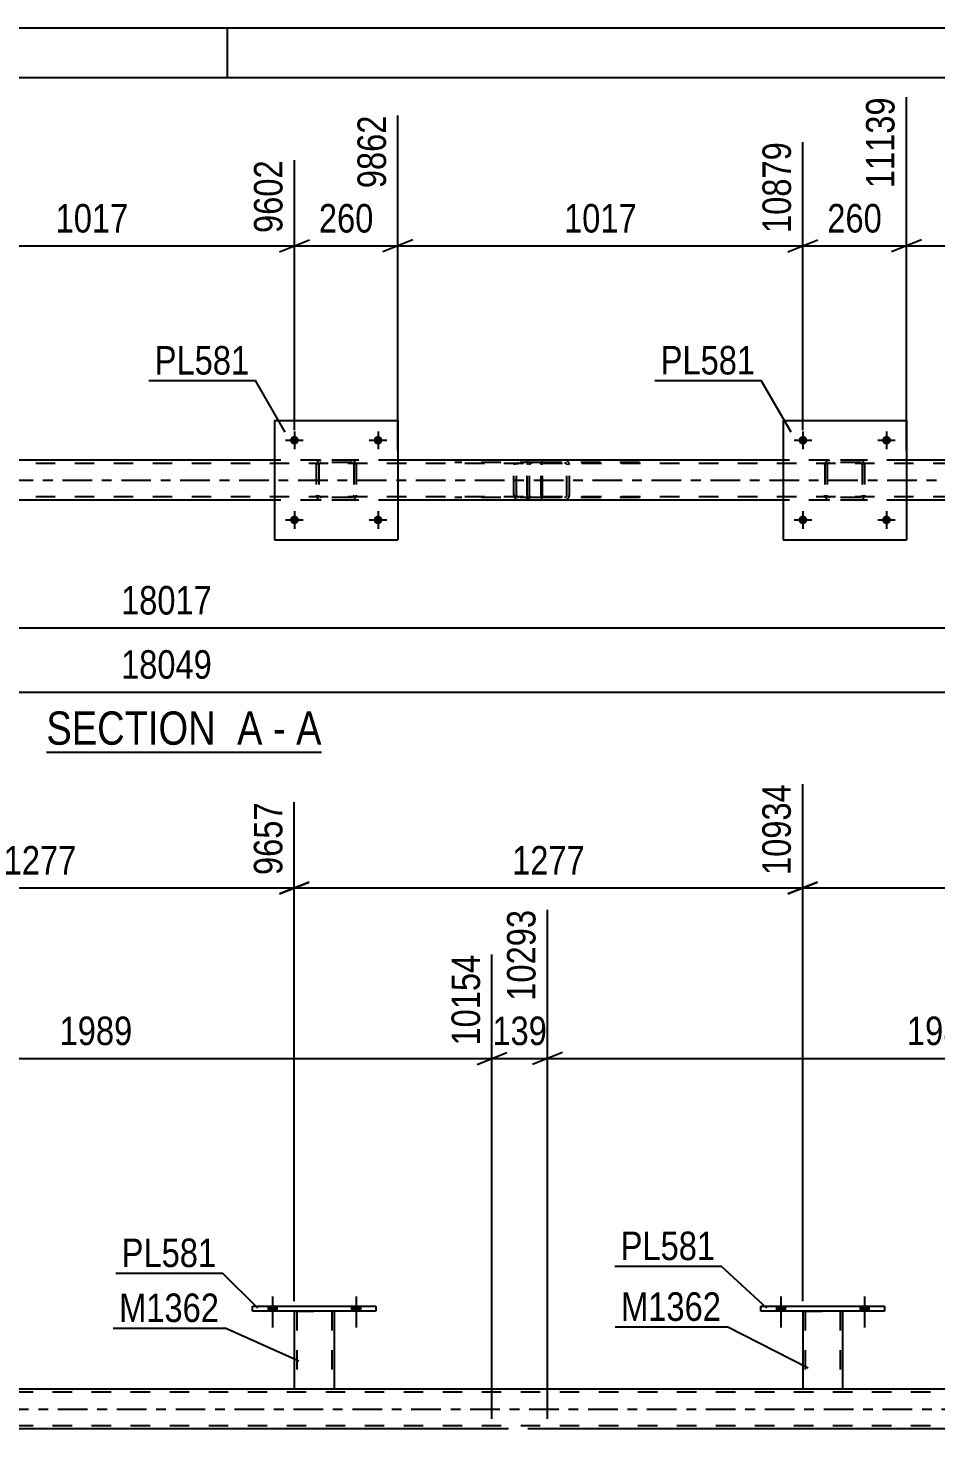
# Model space of a CAD drawing. Header units: millimetres. Extents: x 0 to 841, y 0 to 594.
# Drawn here: x 401 to 492.2, y 453.3 to 594 of the extents above; entities that cross this region are included whole.
import ezdxf

# ---------------------------------------------------------------- set-up
doc = ezdxf.new("R2010")
doc.units = ezdxf.units.MM
doc.linetypes.add('DXK_LINE_DOT2', pattern=[3.9198, 1.9599, -1.9599])
doc.linetypes.add('DXK_LINE_DOT3', pattern=[5.9187, 2.979, -0.9799, 0.9799, -0.9799])
doc.styles.add('Arial Narrow', font='ARIALN.TTF', dxfattribs={"height": 0.2})

# ---------------------------------------------------------------- blocks, each defined once
blk = doc.blocks.new('Unknown-247343380-1135 - 18088')
at = {"color": 5, "linetype": 'Continuous'}
for p, q in [((841, 594), (0, 594)), ((421, 589), (421, 594)), ((836, 589), (5, 589))]:
    blk.add_line(p, q, dxfattribs=at)
blk = doc.blocks.new('Unknown-247343380-11 - 4602')
at = {"color": 6, "linetype": 'Continuous'}
blk.add_line((402.81, 521.26), (430.46, 521.26), dxfattribs=at)
at = {"color": 0, "linetype": 'Continuous'}
for points in [[(420.92, 522.01), (420.92, 525.51), (402.81, 525.51), (402.81, 522.01)], [(424.53, 522.01), (424.53, 525.51), (421.97, 525.51), (421.97, 522.01)], [(426.85, 522.01), (426.85, 525.51), (425.58, 525.51), (425.58, 522.01)], [(430.46, 522.01), (430.46, 525.51), (427.9, 525.51), (427.9, 522.01)]]:
    blk.add_wipeout(points, dxfattribs=at)
at = {"color": 7, "linetype": 'Continuous', "style": 'Arial Narrow'}
for s, p in [('SECTION ', (402.81, 522.01)), ('A', (421.97, 522.01)), ('A', (427.9, 522.01)), ('-', (425.58, 522.01))]:
    blk.add_text(s, height=3.34, dxfattribs=at).set_placement(p)
blk = doc.blocks.new('Part-247343380-4627 - 4602')
at = {"color": 7, "linetype": 'DXK_LINE_DOT2'}
for p, q in [((452.38, 550.59), (443.84, 550.59)), ((452.38, 550.35), (443.84, 550.35)), ((449.82, 550.24), (449.79, 550.11)), ((449.83, 550.29), (449.82, 550.24)), ((450.06, 550.2), (450.12, 550.28)), ((450.29, 550.59), (450.1, 550.55)), ((450.12, 550.28), (450.2, 550.33)), ((450.2, 550.33), (450.29, 550.35)), ((451.11, 550.59), (451.11, 550.35)), ((452.49, 550.55), (452.38, 550.59)), ((452.38, 550.35), (452.44, 550.33)), ((452.44, 550.33), (452.48, 550.28)), ((452.48, 550.28), (452.51, 550.2)), ((452.58, 550.45), (452.49, 550.55)), ((452.63, 550.29), (452.58, 550.45)), ((452.65, 550.11), (452.63, 550.29)), ((449.79, 547.07), (449.79, 550.11)), ((450.04, 550.11), (450.06, 550.2)), ((450.04, 547.07), (450.04, 550.11)), ((452.51, 550.2), (452.52, 550.11)), ((452.52, 547.07), (452.52, 550.11)), ((452.65, 547.07), (452.65, 550.11)), ((452.38, 546.83), (443.84, 546.83)), ((452.38, 546.59), (443.84, 546.59)), ((449.79, 547.07), (449.81, 546.98)), ((449.81, 546.98), (449.83, 546.88)), ((450.06, 547), (450.04, 547.07)), ((450.06, 546.98), (450.06, 547)), ((450.12, 546.9), (450.06, 546.98)), ((450.1, 546.62), (450.29, 546.59)), ((450.2, 546.85), (450.12, 546.9)), ((450.29, 546.83), (450.2, 546.85)), ((451.11, 546.59), (451.11, 546.83)), ((452.44, 546.85), (452.38, 546.83)), ((452.38, 546.59), (452.49, 546.62)), ((452.48, 546.9), (452.44, 546.85)), ((452.51, 546.98), (452.48, 546.9)), ((452.49, 546.62), (452.58, 546.73)), ((452.52, 547.07), (452.51, 546.98)), ((452.58, 546.73), (452.63, 546.88)), ((452.63, 546.88), (452.65, 547.07))]:
    blk.add_line(p, q, dxfattribs=at)
blk.add_arc((450.28, 547.08), 0.492, 203.8494, 248.8059, dxfattribs=at)
blk = doc.blocks.new('Part-247343380-4740 - 4602')
at = {"color": 7, "linetype": 'DXK_LINE_DOT2'}
for p, q in [((764.32, 550.27), (102.57, 550.27)), ((438.13, 550.59), (425.73, 550.59)), ((489.22, 550.59), (476.82, 550.59)), ((764.32, 546.91), (102.57, 546.91)), ((438.13, 546.59), (425.73, 546.59)), ((489.22, 546.59), (476.82, 546.59))]:
    blk.add_line(p, q, dxfattribs=at)
at = {"color": 2, "linetype": 'Continuous'}
for p, q in [((425.73, 550.59), (387.05, 550.59)), ((476.82, 550.59), (438.13, 550.59)), ((527.9, 550.59), (489.22, 550.59)), ((425.73, 546.59), (387.05, 546.59)), ((476.82, 546.59), (438.13, 546.59)), ((527.9, 546.59), (489.22, 546.59))]:
    blk.add_line(p, q, dxfattribs=at)
at = {"color": 7, "linetype": 'DXK_LINE_DOT3'}
blk.add_line((102.57, 548.59), (764.32, 548.59), dxfattribs=at)
blk = doc.blocks.new('Part-247343380-4630 - 4602')
at = {"color": 7, "linetype": 'DXK_LINE_DOT2'}
for p, q in [((451.14, 550.24), (451.11, 550.11)), ((451.15, 550.29), (451.14, 550.24)), ((451.38, 550.2), (451.44, 550.28)), ((451.62, 550.59), (451.42, 550.55)), ((451.44, 550.28), (451.52, 550.33)), ((451.52, 550.33), (451.62, 550.35)), ((462.39, 550.59), (451.62, 550.59)), ((462.39, 550.35), (451.62, 550.35)), ((455.05, 550.55), (454.85, 550.59)), ((454.85, 550.35), (454.95, 550.33)), ((454.95, 550.33), (455.03, 550.28)), ((455.03, 550.28), (455.09, 550.2)), ((455.34, 550.24), (455.33, 550.29)), ((455.36, 550.11), (455.34, 550.24)), ((451.11, 547.07), (451.11, 550.11)), ((451.36, 550.11), (451.38, 550.2)), ((451.36, 547.07), (451.36, 550.11)), ((455.09, 550.2), (455.11, 550.11)), ((455.11, 547.07), (455.11, 550.11)), ((455.36, 547.07), (455.36, 550.11)), ((451.11, 547.07), (451.13, 546.98)), ((451.13, 546.98), (451.15, 546.88)), ((451.38, 547), (451.36, 547.07)), ((451.38, 546.98), (451.38, 547)), ((451.44, 546.9), (451.38, 546.98)), ((451.42, 546.62), (451.62, 546.59)), ((451.52, 546.85), (451.44, 546.9)), ((451.62, 546.83), (451.52, 546.85)), ((462.39, 546.83), (451.62, 546.83)), ((462.39, 546.59), (451.62, 546.59)), ((454.95, 546.85), (454.85, 546.83)), ((454.85, 546.59), (455.05, 546.62)), ((455.03, 546.9), (454.95, 546.85)), ((455.09, 546.98), (455.03, 546.9)), ((455.09, 546.98), (455.1, 547)), ((455.1, 547), (455.11, 547.07)), ((455.33, 546.88), (455.35, 546.98)), ((455.35, 546.98), (455.36, 547.07))]:
    blk.add_line(p, q, dxfattribs=at)
for centre, start, end in [((454.87, 550.09), 24.32, 69.2417), ((451.6, 547.09), 204.32, 249.2417), ((454.87, 547.09), 290.7583, 335.68)]:
    blk.add_arc(centre, 0.496, start, end, dxfattribs=at)
blk = doc.blocks.new('Part-247343380-18735 - 4602')
at = {"color": 2, "linetype": 'Continuous'}
for p, q in [((476.82, 554.59), (476.82, 542.59)), ((476.82, 554.59), (489.22, 554.59)), ((489.22, 554.59), (489.22, 542.59)), ((476.82, 542.59), (489.22, 542.59))]:
    blk.add_line(p, q, dxfattribs=at)
blk = doc.blocks.new('Bolt-247343380-18763 - 4602')
at = {"linetype": 'Continuous'}
for points in [[(479.26, 544.59, -1), (478.38, 544.59, -1)], [(487.66, 544.59, -1), (486.78, 544.59, -1)]]:
    blk.add_hatch(color=1, dxfattribs=at).paths.add_polyline_path(points)
at = {"color": 1, "linetype": 'Continuous'}
for p, q in [((478.82, 545.47), (478.82, 543.71)), ((487.22, 545.47), (487.22, 543.71)), ((477.94, 544.59), (479.7, 544.59)), ((486.34, 544.59), (488.1, 544.59))]:
    blk.add_line(p, q, dxfattribs=at)
blk = doc.blocks.new('Part-247343380-18732 - 4602')
at = {"color": 7, "linetype": 'DXK_LINE_DOT2'}
for p, q in [((429.93, 550.11), (429.97, 550.29)), ((429.97, 550.29), (429.93, 550.11)), ((430.19, 550.2), (430.24, 550.28)), ((430.23, 550.55), (430.41, 550.59)), ((430.41, 550.59), (430.23, 550.55)), ((430.24, 550.28), (430.32, 550.33)), ((430.32, 550.33), (430.41, 550.35)), ((433.45, 550.59), (430.41, 550.59)), ((433.45, 550.35), (430.41, 550.35)), ((433.45, 550.59), (433.64, 550.55)), ((433.64, 550.55), (433.45, 550.59)), ((433.45, 550.35), (433.55, 550.33)), ((433.55, 550.33), (433.62, 550.28)), ((433.62, 550.28), (433.68, 550.2)), ((433.9, 550.29), (433.93, 550.11)), ((433.93, 550.11), (433.9, 550.29)), ((429.93, 550.11), (429.93, 547.07)), ((430.17, 550.11), (430.19, 550.2)), ((430.17, 550.11), (430.17, 547.07)), ((433.68, 550.2), (433.69, 550.11)), ((433.69, 550.11), (433.69, 547.07)), ((433.93, 550.11), (433.93, 547.07)), ((429.97, 546.88), (429.93, 547.07)), ((429.93, 547.07), (429.97, 546.88)), ((430.19, 546.98), (430.17, 547.07)), ((430.24, 546.9), (430.19, 546.98)), ((430.41, 546.59), (430.23, 546.62)), ((430.23, 546.62), (430.41, 546.59)), ((430.32, 546.85), (430.24, 546.9)), ((430.41, 546.83), (430.32, 546.85)), ((433.45, 546.83), (430.41, 546.83)), ((433.45, 546.59), (430.41, 546.59)), ((433.55, 546.85), (433.45, 546.83)), ((433.64, 546.62), (433.45, 546.59)), ((433.45, 546.59), (433.64, 546.62)), ((433.62, 546.9), (433.55, 546.85)), ((433.68, 546.98), (433.62, 546.9)), ((433.69, 547.07), (433.68, 546.98)), ((433.93, 547.07), (433.9, 546.88)), ((433.9, 546.88), (433.93, 547.07))]:
    blk.add_line(p, q, dxfattribs=at)
at = {"color": 7, "linetype": 'DXK_LINE_DOT3'}
blk.add_line((431.93, 548.59), (431.93, 548.59), dxfattribs=at)
at = {"color": 7, "linetype": 'DXK_LINE_DOT2'}
for centre, start, end in [((430.41, 550.11), 112.5, 157.5), ((430.41, 550.11), 112.5, 157.5), ((433.45, 550.11), 22.5, 67.5), ((433.45, 550.11), 22.5, 67.5), ((430.41, 547.07), 202.5, 247.5), ((430.41, 547.07), 202.5, 247.5), ((433.45, 547.07), 292.5, 337.5), ((433.45, 547.07), 292.5, 337.5)]:
    blk.add_arc(centre, 0.48, start, end, dxfattribs=at)
blk = doc.blocks.new('Part-247343380-18733 - 4602')
at = {"color": 2, "linetype": 'Continuous'}
for p, q in [((425.73, 554.59), (425.73, 542.59)), ((425.73, 554.59), (438.13, 554.59)), ((438.13, 554.59), (438.13, 542.59)), ((425.73, 542.59), (438.13, 542.59))]:
    blk.add_line(p, q, dxfattribs=at)
blk = doc.blocks.new('Part-247343380-18734 - 4602')
at = {"color": 7, "linetype": 'DXK_LINE_DOT2'}
for p, q in [((481.02, 550.11), (481.05, 550.29)), ((481.05, 550.29), (481.02, 550.11)), ((481.27, 550.2), (481.33, 550.28)), ((481.31, 550.55), (481.5, 550.59)), ((481.5, 550.59), (481.31, 550.55)), ((481.33, 550.28), (481.4, 550.33)), ((481.4, 550.33), (481.5, 550.35)), ((484.54, 550.59), (481.5, 550.59)), ((484.54, 550.35), (481.5, 550.35)), ((484.54, 550.59), (484.72, 550.55)), ((484.72, 550.55), (484.54, 550.59)), ((484.54, 550.35), (484.63, 550.33)), ((484.63, 550.33), (484.7, 550.28)), ((484.7, 550.28), (484.76, 550.2)), ((484.98, 550.29), (485.02, 550.11)), ((485.02, 550.11), (484.98, 550.29)), ((481.02, 550.11), (481.02, 547.07)), ((481.26, 550.11), (481.27, 550.2)), ((481.26, 550.11), (481.26, 547.07)), ((484.76, 550.2), (484.78, 550.11)), ((484.78, 550.11), (484.78, 547.07)), ((485.02, 550.11), (485.02, 547.07)), ((481.05, 546.88), (481.02, 547.07)), ((481.02, 547.07), (481.05, 546.88)), ((481.27, 546.98), (481.26, 547.07)), ((481.33, 546.9), (481.27, 546.98)), ((481.5, 546.59), (481.31, 546.62)), ((481.31, 546.62), (481.5, 546.59)), ((481.4, 546.85), (481.33, 546.9)), ((481.5, 546.83), (481.4, 546.85)), ((484.54, 546.83), (481.5, 546.83)), ((484.54, 546.59), (481.5, 546.59)), ((484.63, 546.85), (484.54, 546.83)), ((484.72, 546.62), (484.54, 546.59)), ((484.54, 546.59), (484.72, 546.62)), ((484.7, 546.9), (484.63, 546.85)), ((484.76, 546.98), (484.7, 546.9)), ((484.78, 547.07), (484.76, 546.98)), ((485.02, 547.07), (484.98, 546.88)), ((484.98, 546.88), (485.02, 547.07))]:
    blk.add_line(p, q, dxfattribs=at)
at = {"color": 7, "linetype": 'DXK_LINE_DOT3'}
blk.add_line((483.02, 548.59), (483.02, 548.59), dxfattribs=at)
at = {"color": 7, "linetype": 'DXK_LINE_DOT2'}
for centre, start, end in [((481.5, 550.11), 112.5, 157.5), ((481.5, 550.11), 112.5, 157.5), ((484.54, 550.11), 22.5, 67.5), ((484.54, 550.11), 22.5, 67.5), ((481.5, 547.07), 202.5, 247.5), ((481.5, 547.07), 202.5, 247.5), ((484.54, 547.07), 292.5, 337.5), ((484.54, 547.07), 292.5, 337.5)]:
    blk.add_arc(centre, 0.48, start, end, dxfattribs=at)
blk = doc.blocks.new('Bolt-247343380-18761 - 4602')
at = {"linetype": 'Continuous'}
for points in [[(428.17, 544.59, -1), (427.29, 544.59, -1)], [(436.57, 544.59, -1), (435.69, 544.59, -1)]]:
    blk.add_hatch(color=1, dxfattribs=at).paths.add_polyline_path(points)
at = {"color": 1, "linetype": 'Continuous'}
for p, q in [((427.73, 545.47), (427.73, 543.71)), ((436.13, 545.47), (436.13, 543.71)), ((426.85, 544.59), (428.61, 544.59)), ((435.25, 544.59), (437.01, 544.59))]:
    blk.add_line(p, q, dxfattribs=at)
blk = doc.blocks.new('Bolt-247343380-18762 - 4602')
at = {"linetype": 'Continuous'}
for points in [[(428.17, 552.59, -1), (427.29, 552.59, -1)], [(436.57, 552.59, -1), (435.69, 552.59, -1)]]:
    blk.add_hatch(color=1, dxfattribs=at).paths.add_polyline_path(points)
at = {"color": 1, "linetype": 'Continuous'}
for p, q in [((427.73, 553.47), (427.73, 551.71)), ((436.13, 553.47), (436.13, 551.71)), ((426.85, 552.59), (428.61, 552.59)), ((435.25, 552.59), (437.01, 552.59))]:
    blk.add_line(p, q, dxfattribs=at)
blk = doc.blocks.new('Bolt-247343380-18764 - 4602')
at = {"linetype": 'Continuous'}
for points in [[(479.26, 552.59, -1), (478.38, 552.59, -1)], [(487.66, 552.59, -1), (486.78, 552.59, -1)]]:
    blk.add_hatch(color=1, dxfattribs=at).paths.add_polyline_path(points)
at = {"color": 1, "linetype": 'Continuous'}
for p, q in [((478.82, 553.47), (478.82, 551.71)), ((487.22, 553.47), (487.22, 551.71)), ((477.94, 552.59), (479.7, 552.59)), ((486.34, 552.59), (488.1, 552.59))]:
    blk.add_line(p, q, dxfattribs=at)
blk = doc.blocks.new('Part-247343380-4993 - 4843')
at = {"color": 2, "linetype": 'Continuous'}
for p, q in [((756.18, 457.28), (54.76, 457.28)), ((447.58, 453.28), (368.02, 453.28)), ((532.71, 453.28), (453.15, 453.28))]:
    blk.add_line(p, q, dxfattribs=at)
at = {"color": 7, "linetype": 'DXK_LINE_DOT2'}
for p, q in [((762.1, 456.96), (54.76, 456.96)), ((762.1, 453.6), (54.76, 453.6)), ((453.15, 453.28), (447.58, 453.28))]:
    blk.add_line(p, q, dxfattribs=at)
at = {"color": 7, "linetype": 'DXK_LINE_DOT3'}
blk.add_line((54.76, 455.28), (762.1, 455.28), dxfattribs=at)
blk = doc.blocks.new('Part-247343380-19160 - 4843')
at = {"color": 2, "linetype": 'Continuous'}
for p, q in [((427.72, 465.12), (427.72, 457.28)), ((431.72, 465.12), (431.72, 457.28)), ((431.68, 457.28), (427.72, 457.28)), ((431.72, 457.28), (431.68, 457.28))]:
    blk.add_line(p, q, dxfattribs=at)
at = {"color": 7, "linetype": 'DXK_LINE_DOT2'}
for p, q in [((427.72, 465.12), (431.72, 465.12)), ((427.72, 465.12), (427.72, 465.12)), ((427.72, 465.12), (427.72, 465.12)), ((427.96, 465.12), (427.96, 457.28)), ((431.48, 465.12), (431.48, 457.28)), ((431.72, 465.12), (431.72, 465.12)), ((431.72, 465.12), (431.72, 465.12)), ((431.46, 457.28), (431.48, 457.28)), ((431.72, 457.28), (431.72, 457.28))]:
    blk.add_line(p, q, dxfattribs=at)
blk = doc.blocks.new('Part-247343380-19161 - 4843')
at = {"color": 2, "linetype": 'Continuous'}
for p, q in [((423.52, 465.12), (423.52, 465.6)), ((423.52, 465.6), (435.92, 465.6)), ((435.92, 465.12), (423.52, 465.12)), ((435.92, 465.6), (435.92, 465.12))]:
    blk.add_line(p, q, dxfattribs=at)
blk = doc.blocks.new('Part-247343380-19162 - 4843')
at = {"color": 2, "linetype": 'Continuous'}
for p, q in [((478.8, 465.12), (478.8, 457.28)), ((482.8, 465.12), (482.8, 457.28)), ((482.76, 457.28), (478.8, 457.28)), ((482.8, 457.28), (482.76, 457.28))]:
    blk.add_line(p, q, dxfattribs=at)
at = {"color": 7, "linetype": 'DXK_LINE_DOT2'}
for p, q in [((478.8, 465.12), (482.8, 465.12)), ((478.8, 465.12), (478.8, 465.12)), ((478.8, 465.12), (478.8, 465.12)), ((479.04, 465.12), (479.04, 457.28)), ((482.56, 465.12), (482.56, 457.28)), ((482.8, 465.12), (482.8, 465.12)), ((482.8, 465.12), (482.8, 465.12)), ((482.54, 457.28), (482.56, 457.28)), ((482.8, 457.28), (482.8, 457.28))]:
    blk.add_line(p, q, dxfattribs=at)
blk = doc.blocks.new('Part-247343380-19163 - 4843')
at = {"color": 2, "linetype": 'Continuous'}
for p, q in [((474.6, 465.12), (474.6, 465.6)), ((474.6, 465.6), (487, 465.6)), ((487, 465.12), (474.6, 465.12)), ((487, 465.6), (487, 465.12))]:
    blk.add_line(p, q, dxfattribs=at)
blk = doc.blocks.new('Bolt-247343380-19189 - 4843')
at = {"linetype": 'Continuous'}
for points in [[(425.08, 465.12), (425.96, 465.12), (425.96, 465.6), (425.08, 465.6)], [(433.48, 465.12), (434.36, 465.12), (434.36, 465.6), (433.48, 465.6)]]:
    blk.add_hatch(color=1, dxfattribs=at).paths.add_polyline_path(points)
at = {"color": 1, "linetype": 'Continuous'}
for p, q in [((425.52, 466.6), (425.52, 463.48)), ((433.92, 466.6), (433.92, 463.48)), ((425.08, 465.6), (425.08, 465.12)), ((425.96, 465.6), (425.96, 465.12)), ((433.48, 465.6), (433.48, 465.12)), ((434.36, 465.6), (434.36, 465.12))]:
    blk.add_line(p, q, dxfattribs=at)
blk = doc.blocks.new('Bolt-247343380-19190 - 4843')
at = {"linetype": 'Continuous'}
for points in [[(425.08, 465.12), (425.96, 465.12), (425.96, 465.6), (425.08, 465.6)], [(433.48, 465.12), (434.36, 465.12), (434.36, 465.6), (433.48, 465.6)]]:
    blk.add_hatch(color=1, dxfattribs=at).paths.add_polyline_path(points)
at = {"color": 1, "linetype": 'Continuous'}
for p, q in [((425.52, 466.6), (425.52, 463.48)), ((433.92, 466.6), (433.92, 463.48)), ((425.08, 465.6), (425.08, 465.12)), ((425.96, 465.6), (425.96, 465.12)), ((433.48, 465.6), (433.48, 465.12)), ((434.36, 465.6), (434.36, 465.12))]:
    blk.add_line(p, q, dxfattribs=at)
blk = doc.blocks.new('Bolt-247343380-19191 - 4843')
at = {"linetype": 'Continuous'}
for points in [[(476.16, 465.12), (477.04, 465.12), (477.04, 465.6), (476.16, 465.6)], [(484.56, 465.12), (485.44, 465.12), (485.44, 465.6), (484.56, 465.6)]]:
    blk.add_hatch(color=1, dxfattribs=at).paths.add_polyline_path(points)
at = {"color": 1, "linetype": 'Continuous'}
for p, q in [((476.6, 466.6), (476.6, 463.48)), ((485, 466.6), (485, 463.48)), ((476.16, 465.6), (476.16, 465.12)), ((477.04, 465.6), (477.04, 465.12)), ((484.56, 465.6), (484.56, 465.12)), ((485.44, 465.6), (485.44, 465.12))]:
    blk.add_line(p, q, dxfattribs=at)
blk = doc.blocks.new('Bolt-247343380-19192 - 4843')
at = {"linetype": 'Continuous'}
for points in [[(476.16, 465.12), (477.04, 465.12), (477.04, 465.6), (476.16, 465.6)], [(484.56, 465.12), (485.44, 465.12), (485.44, 465.6), (484.56, 465.6)]]:
    blk.add_hatch(color=1, dxfattribs=at).paths.add_polyline_path(points)
at = {"color": 1, "linetype": 'Continuous'}
for p, q in [((476.6, 466.6), (476.6, 463.48)), ((485, 466.6), (485, 463.48)), ((476.16, 465.6), (476.16, 465.12)), ((477.04, 465.6), (477.04, 465.12)), ((484.56, 465.6), (484.56, 465.12)), ((485.44, 465.6), (485.44, 465.12))]:
    blk.add_line(p, q, dxfattribs=at)
blk = doc.blocks.new('StraightDimension-247343380-31585 - 4602')
at = {"color": 7, "linetype": 'Continuous'}
for p, q in [((438.13, 551.59), (438.13, 585.22)), ((478.82, 553.59), (478.82, 582.55)), ((439.63, 572.71), (436.63, 571.51)), ((438.13, 572.11), (478.82, 572.11)), ((477.32, 571.51), (480.32, 572.71))]:
    blk.add_line(p, q, dxfattribs=at)
at = {"color": 0}
blk.add_wipeout([(462.73, 572.86), (462.73, 577.06), (454.22, 577.06), (454.22, 572.86)], dxfattribs=at)
at = {"color": 3, "style": 'Arial Narrow'}
blk.add_text('1017', height=2.863, dxfattribs=at).set_placement((454.82, 573.46))
at = {"color": 0, "linetype": 'Continuous'}
blk.add_wipeout([(478.21, 583.15), (474.01, 583.15), (474.01, 572.81), (478.21, 572.81)], dxfattribs=at)
at = {"color": 3, "linetype": 'Continuous', "style": 'Arial Narrow'}
blk.add_text('10879', height=2.863, rotation=90.0002, dxfattribs=at).set_placement((477.62, 573.41))
blk = doc.blocks.new('StraightDimension-247343380-4778 - 4602')
at = {"color": 7, "linetype": 'Continuous'}
blk.add_line((65.45, 533.74), (764.32, 533.74), dxfattribs=at)
at = {"color": 0}
blk.add_wipeout([(420.05, 534.49), (420.05, 538.69), (409.71, 538.69), (409.71, 534.49)], dxfattribs=at)
at = {"color": 3, "style": 'Arial Narrow'}
blk.add_text('18017', height=2.863, dxfattribs=at).set_placement((410.31, 535.09))
blk = doc.blocks.new('StraightDimension-247343380-21976 - 4602')
at = {"color": 7, "linetype": 'Continuous'}
blk.add_line((64.81, 527.29), (764.96, 527.29), dxfattribs=at)
at = {"color": 0}
blk.add_wipeout([(420.05, 528.04), (420.05, 532.24), (409.71, 532.24), (409.71, 528.04)], dxfattribs=at)
at = {"color": 3, "style": 'Arial Narrow'}
blk.add_text('18049', height=2.863, dxfattribs=at).set_placement((410.31, 528.64))
blk = doc.blocks.new('StraightDimension-247343380-31583 - 4602')
at = {"color": 7, "linetype": 'Continuous'}
for p, q in [((489.22, 551.59), (489.22, 587.05)), ((529.9, 553.59), (529.9, 582.55)), ((490.72, 572.71), (487.72, 571.51)), ((489.22, 572.11), (529.9, 572.11)), ((528.4, 571.51), (531.4, 572.71))]:
    blk.add_line(p, q, dxfattribs=at)
at = {"color": 0}
blk.add_wipeout([(513.81, 572.86), (513.81, 577.06), (505.3, 577.06), (505.3, 572.86)], dxfattribs=at)
at = {"color": 3, "style": 'Arial Narrow'}
blk.add_text('1017', height=2.863, dxfattribs=at).set_placement((505.9, 573.46))
at = {"color": 0, "linetype": 'Continuous'}
blk.add_wipeout([(529.3, 583.15), (525.1, 583.15), (525.1, 572.81), (529.3, 572.81)], dxfattribs=at)
at = {"color": 3, "linetype": 'Continuous', "style": 'Arial Narrow'}
blk.add_text('12156', height=2.863, rotation=90.0002, dxfattribs=at).set_placement((528.7, 573.41))
blk = doc.blocks.new('StraightDimension-247343380-31584 - 4602')
at = {"color": 7, "linetype": 'Continuous'}
for p, q in [((489.22, 551.59), (489.22, 587.05)), ((478.82, 553.59), (478.82, 582.55)), ((477.32, 571.51), (480.32, 572.71)), ((478.82, 572.11), (489.22, 572.11)), ((490.72, 572.71), (487.72, 571.51))]:
    blk.add_line(p, q, dxfattribs=at)
at = {"color": 0}
blk.add_wipeout([(487.36, 572.86), (487.36, 577.06), (480.67, 577.06), (480.67, 572.86)], dxfattribs=at)
at = {"color": 3, "style": 'Arial Narrow'}
blk.add_text('260', height=2.863, dxfattribs=at).set_placement((481.27, 573.46))
at = {"color": 0, "linetype": 'Continuous'}
blk.add_wipeout([(488.61, 587.65), (484.41, 587.65), (484.41, 577.31), (488.61, 577.31)], dxfattribs=at)
at = {"color": 3, "linetype": 'Continuous', "style": 'Arial Narrow'}
blk.add_text('11139', height=2.863, rotation=90.0002, dxfattribs=at).set_placement((488.02, 577.91))
blk = doc.blocks.new('StraightDimension-247343380-31586 - 4602')
at = {"color": 7, "linetype": 'Continuous'}
for p, q in [((438.13, 551.59), (438.13, 585.22)), ((427.73, 553.59), (427.73, 580.72)), ((426.23, 571.51), (429.23, 572.71)), ((427.73, 572.11), (438.13, 572.11)), ((439.63, 572.71), (436.63, 571.51))]:
    blk.add_line(p, q, dxfattribs=at)
at = {"color": 0}
blk.add_wipeout([(436.28, 572.86), (436.28, 577.06), (429.59, 577.06), (429.59, 572.86)], dxfattribs=at)
at = {"color": 3, "style": 'Arial Narrow'}
blk.add_text('260', height=2.863, dxfattribs=at).set_placement((430.19, 573.46))
at = {"color": 0, "linetype": 'Continuous'}
blk.add_wipeout([(437.53, 585.82), (433.33, 585.82), (433.33, 577.31), (437.53, 577.31)], dxfattribs=at)
at = {"color": 3, "linetype": 'Continuous', "style": 'Arial Narrow'}
blk.add_text('9862', height=2.863, rotation=90.0002, dxfattribs=at).set_placement((436.93, 577.91))
blk = doc.blocks.new('StraightDimension-247343380-31587 - 4602')
at = {"color": 7, "linetype": 'Continuous'}
for p, q in [((387.05, 551.59), (387.05, 585.22)), ((427.73, 553.59), (427.73, 580.72)), ((388.55, 572.71), (385.55, 571.51)), ((387.05, 572.11), (427.73, 572.11)), ((426.23, 571.51), (429.23, 572.71))]:
    blk.add_line(p, q, dxfattribs=at)
at = {"color": 0}
blk.add_wipeout([(411.65, 572.86), (411.65, 577.06), (403.14, 577.06), (403.14, 572.86)], dxfattribs=at)
at = {"color": 3, "style": 'Arial Narrow'}
blk.add_text('1017', height=2.863, dxfattribs=at).set_placement((403.74, 573.46))
at = {"color": 0, "linetype": 'Continuous'}
blk.add_wipeout([(427.13, 581.32), (422.93, 581.32), (422.93, 572.81), (427.13, 572.81)], dxfattribs=at)
at = {"color": 3, "linetype": 'Continuous', "style": 'Arial Narrow'}
blk.add_text('9602', height=2.863, rotation=90.0002, dxfattribs=at).set_placement((426.53, 573.41))
blk = doc.blocks.new('StraightDimension-247343380-32858 - 4843')
at = {"color": 7, "linetype": 'Continuous'}
for p, q in [((478.8, 466.12), (478.8, 518.06)), ((529.88, 466.12), (529.88, 518.06)), ((480.3, 508.22), (477.3, 507.02)), ((528.38, 507.02), (531.38, 508.22)), ((478.8, 507.62), (529.88, 507.62))]:
    blk.add_line(p, q, dxfattribs=at)
at = {"color": 0}
blk.add_wipeout([(508.6, 508.37), (508.6, 512.57), (500.08, 512.57), (500.08, 508.37)], dxfattribs=at)
at = {"color": 3, "style": 'Arial Narrow'}
blk.add_text('1277', height=2.863, dxfattribs=at).set_placement((500.68, 508.97))
at = {"color": 0, "linetype": 'Continuous'}
blk.add_wipeout([(529.28, 518.66), (525.08, 518.66), (525.08, 508.32), (529.28, 508.32)], dxfattribs=at)
at = {"color": 3, "linetype": 'Continuous', "style": 'Arial Narrow'}
blk.add_text('12211', height=2.863, rotation=90.0002, dxfattribs=at).set_placement((528.68, 508.92))
blk = doc.blocks.new('StraightDimension-247343380-5915 - 4843')
at = {"color": 7, "linetype": 'Continuous'}
for p, q in [((453.15, 454.28), (453.15, 505.43)), ((447.58, 454.28), (447.58, 500.93)), ((446.08, 489.89), (449.08, 491.09)), ((447.58, 490.49), (453.15, 490.49)), ((454.65, 491.09), (451.65, 489.89))]:
    blk.add_line(p, q, dxfattribs=at)
at = {"color": 0}
blk.add_wipeout([(453.71, 491.24), (453.71, 495.44), (447.02, 495.44), (447.02, 491.24)], dxfattribs=at)
at = {"color": 3, "style": 'Arial Narrow'}
blk.add_text('139', height=2.863, dxfattribs=at).set_placement((447.62, 491.84))
at = {"color": 0, "linetype": 'Continuous'}
blk.add_wipeout([(452.55, 506.03), (448.35, 506.03), (448.35, 495.69), (452.55, 495.69)], dxfattribs=at)
at = {"color": 3, "linetype": 'Continuous', "style": 'Arial Narrow'}
blk.add_text('10293', height=2.863, rotation=90.0002, dxfattribs=at).set_placement((451.95, 496.29))
blk = doc.blocks.new('StraightDimension-247343380-5891 - 4843')
at = {"color": 7, "linetype": 'Continuous'}
for p, q in [((368.02, 454.28), (368.02, 503.6)), ((447.58, 454.28), (447.58, 500.93)), ((369.52, 491.09), (366.52, 489.89)), ((368.02, 490.49), (447.58, 490.49)), ((446.08, 489.89), (449.08, 491.09))]:
    blk.add_line(p, q, dxfattribs=at)
at = {"color": 0}
blk.add_wipeout([(412.05, 491.24), (412.05, 495.44), (403.54, 495.44), (403.54, 491.24)], dxfattribs=at)
at = {"color": 3, "style": 'Arial Narrow'}
blk.add_text('1989', height=2.863, dxfattribs=at).set_placement((404.14, 491.84))
at = {"color": 0, "linetype": 'Continuous'}
blk.add_wipeout([(446.98, 501.53), (442.78, 501.53), (442.78, 491.19), (446.98, 491.19)], dxfattribs=at)
at = {"color": 3, "linetype": 'Continuous', "style": 'Arial Narrow'}
blk.add_text('10154', height=2.863, rotation=90.0002, dxfattribs=at).set_placement((446.38, 491.79))
blk = doc.blocks.new('StraightDimension-247343380-32859 - 4843')
at = {"color": 7, "linetype": 'Continuous'}
for p, q in [((478.8, 466.12), (478.8, 518.06)), ((427.72, 466.12), (427.72, 516.23)), ((429.22, 508.22), (426.22, 507.02)), ((477.3, 507.02), (480.3, 508.22)), ((427.72, 507.62), (478.8, 507.62))]:
    blk.add_line(p, q, dxfattribs=at)
at = {"color": 0}
blk.add_wipeout([(457.52, 508.37), (457.52, 512.57), (449, 512.57), (449, 508.37)], dxfattribs=at)
at = {"color": 3, "style": 'Arial Narrow'}
blk.add_text('1277', height=2.863, dxfattribs=at).set_placement((449.6, 508.97))
at = {"color": 0, "linetype": 'Continuous'}
blk.add_wipeout([(478.2, 518.66), (474, 518.66), (474, 508.32), (478.2, 508.32)], dxfattribs=at)
at = {"color": 3, "linetype": 'Continuous', "style": 'Arial Narrow'}
blk.add_text('10934', height=2.863, rotation=90.0002, dxfattribs=at).set_placement((477.6, 508.92))
blk = doc.blocks.new('StraightDimension-247343380-32860 - 4843')
at = {"color": 7, "linetype": 'Continuous'}
for p, q in [((376.64, 466.12), (376.64, 516.23)), ((427.72, 466.12), (427.72, 516.23)), ((378.14, 508.22), (375.14, 507.02)), ((426.22, 507.02), (429.22, 508.22)), ((376.64, 507.62), (427.72, 507.62))]:
    blk.add_line(p, q, dxfattribs=at)
at = {"color": 0}
blk.add_wipeout([(406.44, 508.37), (406.44, 512.57), (397.92, 512.57), (397.92, 508.37)], dxfattribs=at)
at = {"color": 3, "style": 'Arial Narrow'}
blk.add_text('1277', height=2.863, dxfattribs=at).set_placement((398.52, 508.97))
at = {"color": 0, "linetype": 'Continuous'}
blk.add_wipeout([(427.12, 516.83), (422.92, 516.83), (422.92, 508.32), (427.12, 508.32)], dxfattribs=at)
at = {"color": 3, "linetype": 'Continuous', "style": 'Arial Narrow'}
blk.add_text('9657', height=2.863, rotation=90.0002, dxfattribs=at).set_placement((426.52, 508.92))
blk = doc.blocks.new('StraightDimension-247343380-5939 - 4843')
at = {"color": 7, "linetype": 'Continuous'}
for p, q in [((453.15, 454.28), (453.15, 505.43)), ((532.71, 454.28), (532.71, 500.93)), ((454.65, 491.09), (451.65, 489.89)), ((453.15, 490.49), (532.71, 490.49)), ((531.21, 489.89), (534.21, 491.09))]:
    blk.add_line(p, q, dxfattribs=at)
at = {"color": 0}
blk.add_wipeout([(497.19, 491.24), (497.19, 495.44), (488.67, 495.44), (488.67, 491.24)], dxfattribs=at)
at = {"color": 3, "style": 'Arial Narrow'}
blk.add_text('1989', height=2.863, dxfattribs=at).set_placement((489.27, 491.84))
at = {"color": 0, "linetype": 'Continuous'}
blk.add_wipeout([(532.11, 501.53), (527.91, 501.53), (527.91, 491.19), (532.11, 491.19)], dxfattribs=at)
at = {"color": 3, "linetype": 'Continuous', "style": 'Arial Narrow'}
blk.add_text('12282', height=2.863, rotation=90.0002, dxfattribs=at).set_placement((531.51, 491.79))
blk = doc.blocks.new('Mark-247343380-32346 - 4602')
at = {"color": 0}
blk.add_wipeout([(423.21, 559.19), (423.21, 562.19), (413.7, 562.19), (413.7, 559.19)], dxfattribs=at)
blk.add_wipeout([(423.21, 559.19), (423.21, 562.19), (413.7, 562.19), (413.7, 559.19)], dxfattribs=at)
at = {"color": 30, "linetype": 'Continuous'}
for p in [(413.1, 558.59), (426.81, 553.39)]:
    blk.add_line(p, (423.81, 558.59), dxfattribs=at)
at = {"color": 3, "style": 'Arial Narrow'}
blk.add_text('PL581', height=2.863, dxfattribs=at).set_placement((413.7, 559.19))
blk = doc.blocks.new('Mark-247343380-32349 - 4602')
at = {"color": 0}
blk.add_wipeout([(474.03, 559.2), (474.03, 562.2), (464.53, 562.2), (464.53, 559.2)], dxfattribs=at)
blk.add_wipeout([(474.03, 559.2), (474.03, 562.2), (464.53, 562.2), (464.53, 559.2)], dxfattribs=at)
at = {"color": 30, "linetype": 'Continuous'}
for p in [(463.93, 558.6), (477.63, 553.4)]:
    blk.add_line(p, (474.63, 558.6), dxfattribs=at)
at = {"color": 3, "style": 'Arial Narrow'}
blk.add_text('PL581', height=2.863, dxfattribs=at).set_placement((464.53, 559.2))
blk = doc.blocks.new('Mark-247343380-33088 - 4843')
at = {"color": 0}
blk.add_wipeout([(420.17, 464.02), (420.17, 467.02), (410.12, 467.02), (410.12, 464.02)], dxfattribs=at)
blk.add_wipeout([(420.17, 464.02), (420.17, 467.02), (410.12, 467.02), (410.12, 464.02)], dxfattribs=at)
at = {"color": 30, "linetype": 'Continuous'}
for p in [(409.52, 463.42), (428.17, 460.1)]:
    blk.add_line(p, (420.77, 463.42), dxfattribs=at)
at = {"color": 3, "style": 'Arial Narrow'}
blk.add_text('M1362', height=2.863, dxfattribs=at).set_placement((410.12, 464.02))
blk = doc.blocks.new('Mark-247343380-33091 - 4843')
at = {"color": 0}
blk.add_wipeout([(419.89, 469.54), (419.89, 472.54), (410.38, 472.54), (410.38, 469.54)], dxfattribs=at)
blk.add_wipeout([(419.89, 469.54), (419.89, 472.54), (410.38, 472.54), (410.38, 469.54)], dxfattribs=at)
at = {"color": 30, "linetype": 'Continuous'}
for p in [(409.78, 468.94), (424.06, 465.41)]:
    blk.add_line(p, (420.49, 468.94), dxfattribs=at)
at = {"color": 3, "style": 'Arial Narrow'}
blk.add_text('PL581', height=2.863, dxfattribs=at).set_placement((410.38, 469.54))
blk = doc.blocks.new('Mark-247343380-33094 - 4843')
at = {"color": 0}
blk.add_wipeout([(470.6, 464.14), (470.6, 467.14), (460.55, 467.14), (460.55, 464.14)], dxfattribs=at)
blk.add_wipeout([(470.6, 464.14), (470.6, 467.14), (460.55, 467.14), (460.55, 464.14)], dxfattribs=at)
at = {"color": 30, "linetype": 'Continuous'}
for p in [(459.95, 463.54), (479.36, 459.4)]:
    blk.add_line(p, (471.2, 463.54), dxfattribs=at)
at = {"color": 3, "style": 'Arial Narrow'}
blk.add_text('M1362', height=2.863, dxfattribs=at).set_placement((460.55, 464.14))
blk = doc.blocks.new('Mark-247343380-33097 - 4843')
at = {"color": 0}
blk.add_wipeout([(470.01, 470.24), (470.01, 473.24), (460.51, 473.24), (460.51, 470.24)], dxfattribs=at)
blk.add_wipeout([(470.01, 470.24), (470.01, 473.24), (460.51, 473.24), (460.51, 470.24)], dxfattribs=at)
at = {"color": 30, "linetype": 'Continuous'}
for p in [(459.91, 469.64), (475.19, 465.42)]:
    blk.add_line(p, (470.61, 469.64), dxfattribs=at)
at = {"color": 3, "style": 'Arial Narrow'}
blk.add_text('PL581', height=2.863, dxfattribs=at).set_placement((460.51, 470.24))

msp = doc.modelspace()

# ---------------------------------------------------------------- block references
for name in ['Unknown-247343380-1135 - 18088', 'Part-247343380-18733 - 4602', 'Part-247343380-18735 - 4602', 'Bolt-247343380-18762 - 4602', 'Bolt-247343380-18764 - 4602', 'Part-247343380-4740 - 4602', 'Part-247343380-18732 - 4602', 'Part-247343380-4627 - 4602', 'Part-247343380-4630 - 4602', 'Part-247343380-18734 - 4602', 'Bolt-247343380-18761 - 4602', 'Bolt-247343380-18763 - 4602', 'Bolt-247343380-19189 - 4843', 'Bolt-247343380-19190 - 4843', 'Bolt-247343380-19191 - 4843', 'Bolt-247343380-19192 - 4843', 'Part-247343380-19161 - 4843', 'Part-247343380-19160 - 4843', 'Part-247343380-19163 - 4843', 'Part-247343380-19162 - 4843', 'Part-247343380-4993 - 4843']:
    msp.add_blockref(name, (0, 0))

# ---------------------------------------------------------------- next in the draw order: block references
for name in ['StraightDimension-247343380-31583 - 4602', 'StraightDimension-247343380-31585 - 4602', 'StraightDimension-247343380-4778 - 4602', 'Unknown-247343380-11 - 4602', 'StraightDimension-247343380-32858 - 4843', 'StraightDimension-247343380-5915 - 4843']:
    msp.add_blockref(name, (0, 0))

# ---------------------------------------------------------------- next in the draw order: block references
for name in ['StraightDimension-247343380-31584 - 4602', 'StraightDimension-247343380-31586 - 4602', 'StraightDimension-247343380-21976 - 4602', 'StraightDimension-247343380-5891 - 4843']:
    msp.add_blockref(name, (0, 0))

# ---------------------------------------------------------------- next in the draw order: block references
for name in ['StraightDimension-247343380-31587 - 4602', 'Mark-247343380-32349 - 4602', 'StraightDimension-247343380-32859 - 4843']:
    msp.add_blockref(name, (0, 0))

# ---------------------------------------------------------------- next in the draw order: block references
for name in ['Mark-247343380-32346 - 4602', 'StraightDimension-247343380-32860 - 4843', 'StraightDimension-247343380-5939 - 4843']:
    msp.add_blockref(name, (0, 0))

# ---------------------------------------------------------------- next in the draw order: block references
for name in ['Mark-247343380-33088 - 4843', 'Mark-247343380-33094 - 4843']:
    msp.add_blockref(name, (0, 0))

# ---------------------------------------------------------------- next in the draw order: block references
for name in ['Mark-247343380-33097 - 4843', 'Mark-247343380-33091 - 4843']:
    msp.add_blockref(name, (0, 0))

doc.saveas('drawing.dxf')
